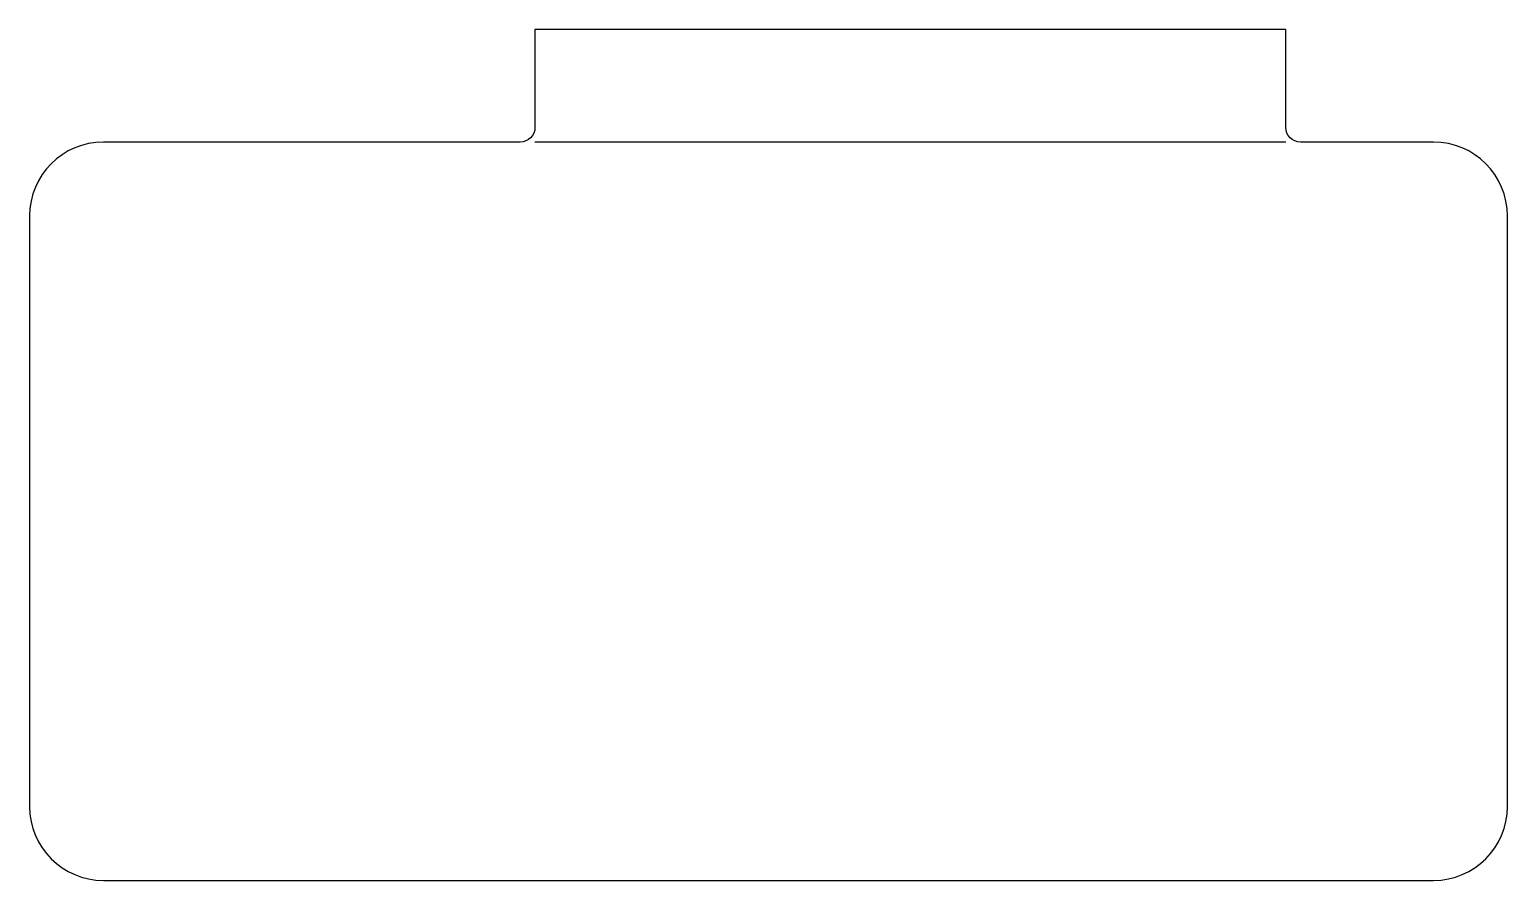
# Model space of a CAD drawing. Header units: millimetres. Extents: x 0 to 100, y -50 to 8.
import ezdxf

# ---------------------------------------------------------------- set-up
doc = ezdxf.new("R2010")
doc.units = ezdxf.units.MM
doc.layers.get('0').update_dxf_attribs({"linetype": 'CONTINUOUS'})

msp = doc.modelspace()

# ---------------------------------------------------------------- linework, layer by layer
msp.add_line((85, 0), (34.2, 0))
msp.add_lwpolyline([(33.2, 0), (5, 0, 0.41421), (0, -5), (0, -45, 0.41421), (5, -50), (95, -50, 0.41421), (100, -45), (100, -5, 0.41421), (95, 0), (86, 0, -0.41421), (85, 1), (85, 7.62), (34.2, 7.62), (34.2, 1, -0.41421)], format="xyb", close=True)

doc.saveas('drawing.dxf')
